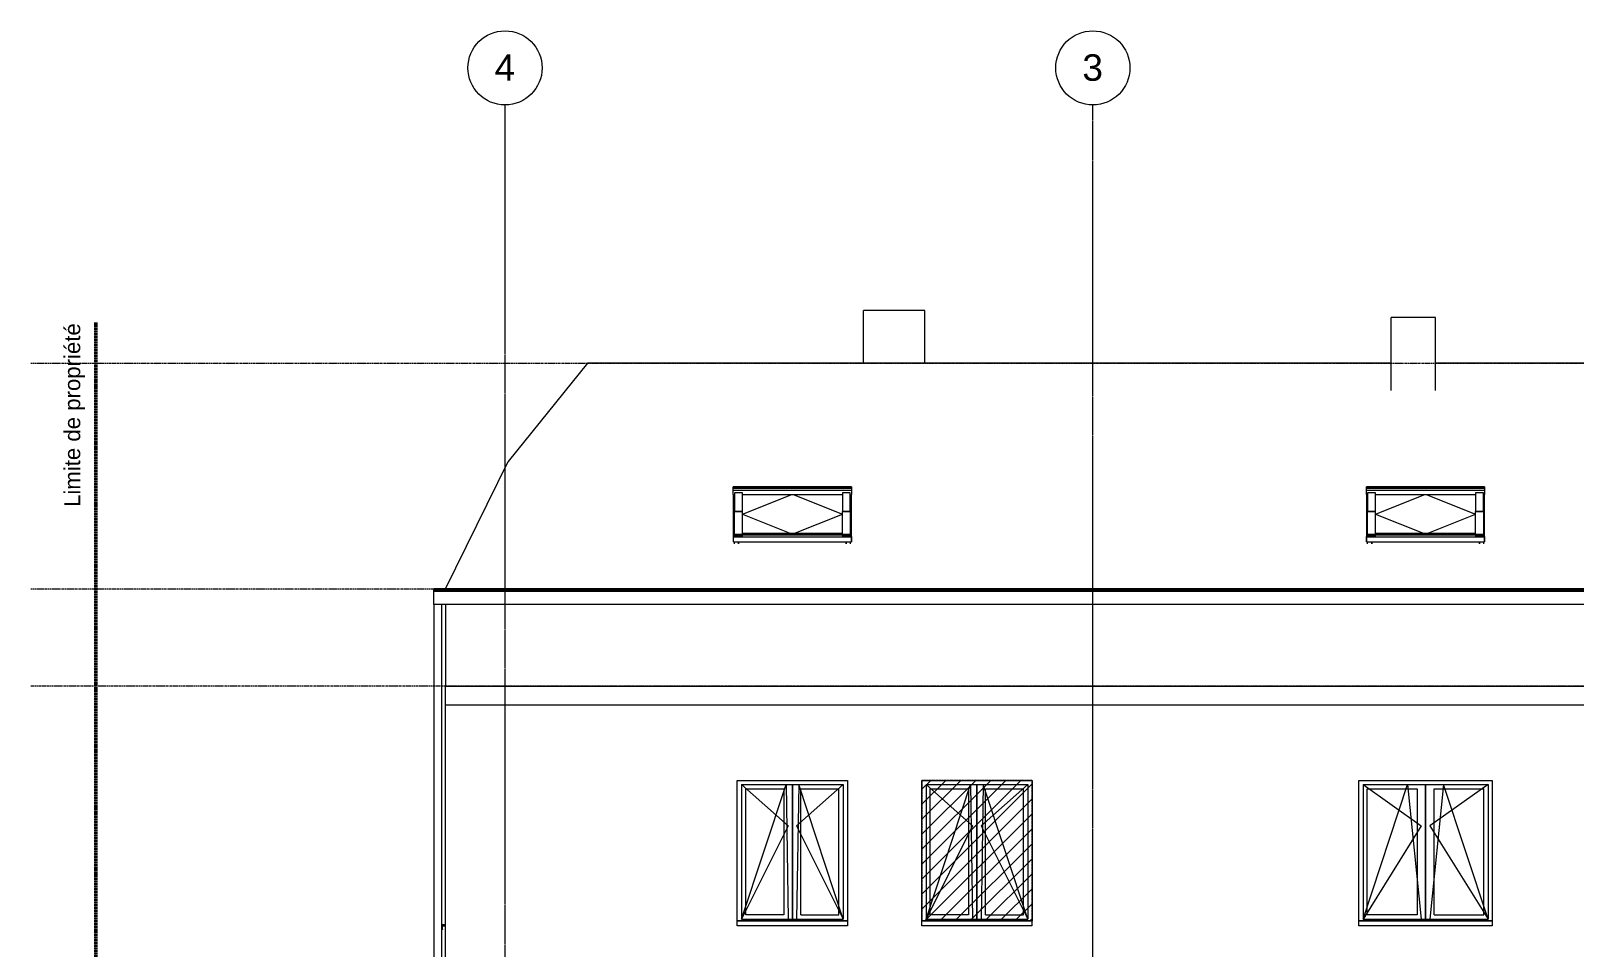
# Model space of a CAD drawing. Header units: millimetres. Extents: x -24735 to 2436, y -4540 to 11969.
# Drawn here: x -24735 to -10164, y 3315 to 11969 of the extents above; entities that cross this region are included whole.
import ezdxf

# ---------------------------------------------------------------- set-up
doc = ezdxf.new("R2010")
doc.units = ezdxf.units.MM
for name, pattern in [('Center', [40, 10, -5, 20, -5]), ('CENTER_LINE', [5.5, 2.5, -1.5, 0, -1.5]), ('Dash 2', [1.2, 0.6, -0.6]), ('Grid Line', [22.225, 12.7, -3.175, 3.175, -3.175])]:
    doc.linetypes.add(name, pattern=pattern)
for name, color, linetype, lineweight in [('A-DETL', 90, 'Continuous', 9), ('A-DETL-GENF', 92, 'Continuous', 9), ('A-FLOR', 192, 'Continuous', 18), ('A-FLOR-LEVL', 51, 'Continuous', 9), ('A-GLAZ', 151, 'Continuous', 18), ('A-ROOF', 132, 'Continuous', 9), ('A-ROOF-OTLN', 132, 'Continuous', 9), ('A-WALL', 113, 'Continuous', 18), ('G-ANNO-TEXT', 231, 'Continuous', 9), ('S-GRID', 1, 'Continuous', 9), ('S-GRID-IDEN', 1, 'Continuous', 9)]:
    doc.layers.add(name, color=color, linetype=linetype, lineweight=lineweight)
doc.styles.add('Arial_1', font='arial.ttf', dxfattribs={"height": 150})
doc.styles.add('Arial_2', font='arial.ttf', dxfattribs={"height": 250})

# ---------------------------------------------------------------- blocks, each defined once
blk = doc.blocks.new('WIN_DOUBLE OPEN__SYM - 112 x 143-685718-Façade Nord')
at = {"layer": 'A-GLAZ', "color": 55}
for p, q in [((-18025, 4850), (-18025, 3580)), ((-18025, 4850), (-17065, 4850)), ((-18025, 3580), (-17605, 4850)), ((-18025, 4850), (-17585, 4460)), ((-17985, 3620), (-17985, 4810)), ((-17985, 4810), (-17625, 4810)), ((-17625, 4810), (-17625, 3620)), ((-17605, 4850), (-17585, 3580)), ((-17545, 4850), (-17545, 3580)), ((-17545, 3580), (-17545, 4850)), ((-17485, 4850), (-17505, 3580)), ((-17065, 4850), (-17505, 4460)), ((-17065, 3580), (-17485, 4850)), ((-17465, 3620), (-17465, 4810)), ((-17465, 4810), (-17105, 4810)), ((-17105, 3620), (-17105, 4810)), ((-17065, 4850), (-17065, 3580)), ((-17585, 4460), (-18025, 3580)), ((-17505, 4460), (-17065, 3580)), ((-18065, 3565), (-17025, 3565)), ((-18065, 3560), (-18065, 3561)), ((-18065, 3515), (-18065, 3560)), ((-17025, 3560), (-18065, 3560)), ((-17025, 3515), (-18065, 3515)), ((-18025, 3580), (-17065, 3580)), ((-17625, 3620), (-17985, 3620)), ((-17465, 3620), (-17105, 3620)), ((-17025, 3561), (-17025, 3560)), ((-17025, 3560), (-17025, 3515))]:
    blk.add_line(p, q, dxfattribs=at)
blk = doc.blocks.new('WIN_DOUBLE OPEN__SYM - 134 x 143-685719-Façade Nord')
at = {"layer": 'A-GLAZ', "color": 55}
for p, q in [((-12157, 4850), (-12157, 3580)), ((-12157, 4850), (-10977, 4850)), ((-12157, 3580), (-11737, 4850)), ((-12157, 4850), (-11607, 4460)), ((-12117, 3620), (-12117, 4810)), ((-12117, 4810), (-11647, 4810)), ((-11737, 4850), (-11607, 3580)), ((-11647, 4810), (-11647, 3620)), ((-11567, 4850), (-11567, 3580)), ((-11567, 3580), (-11567, 4850)), ((-11397, 4850), (-11527, 3580)), ((-10977, 4850), (-11527, 4460)), ((-11487, 3620), (-11487, 4810)), ((-11487, 4810), (-11017, 4810)), ((-10977, 3580), (-11397, 4850)), ((-11017, 3620), (-11017, 4810)), ((-10977, 4850), (-10977, 3580)), ((-11607, 4460), (-12157, 3580)), ((-11527, 4460), (-10977, 3580)), ((-12197, 3565), (-10937, 3565)), ((-12197, 3560), (-12197, 3561)), ((-12197, 3515), (-12197, 3560)), ((-10937, 3560), (-12197, 3560)), ((-10937, 3515), (-12197, 3515)), ((-12157, 3580), (-10977, 3580)), ((-11647, 3620), (-12117, 3620)), ((-11487, 3620), (-11017, 3620)), ((-10937, 3561), (-10937, 3560)), ((-10937, 3560), (-10937, 3515))]:
    blk.add_line(p, q, dxfattribs=at)
blk = doc.blocks.new('WIN_SINGLE OPEN_ - 1060 x 1690-685744-Façade Nord')
at = {"layer": 'A-GLAZ', "color": 55}
for p, q in [((-20820, 3526), (-20851, 3525)), ((-20851, 3525), (-20851, 3480)), ((-20850, 3482), (-20850, 3515)), ((-20850, 3515), (-20820, 3515)), ((-20851, 3480), (-20847, 3484)), ((-20848, 3485), (-20850, 3482)), ((-20847, 3484), (-20848, 3485))]:
    blk.add_line(p, q, dxfattribs=at)
blk = doc.blocks.new('GGL_Ver_2_5 - GGL size 1140 x 1180 _CK02_-621406-Façade Nord')
at = {"layer": 'A-GLAZ', "lineweight": 9}
for p, q in [((-18103, 7658), (-18103, 7663)), ((-16987, 7663), (-18103, 7663)), ((-18103, 7651), (-18103, 7658)), ((-16987, 7658), (-18103, 7658)), ((-18103, 7647), (-18103, 7651)), ((-16987, 7651), (-18103, 7651)), ((-18103, 7628), (-18103, 7647)), ((-16987, 7647), (-18103, 7647)), ((-18103, 7591), (-18103, 7628)), ((-16987, 7628), (-18103, 7628)), ((-18103, 7591), (-18103, 7192)), ((-18017, 7606), (-18092, 7606)), ((-18092, 7606), (-18092, 7429)), ((-18017, 7429), (-18017, 7606)), ((-18017, 7405), (-17551, 7591)), ((-18017, 7591), (-17073, 7591)), ((-17539, 7591), (-17073, 7405)), ((-16998, 7606), (-17073, 7606)), ((-17073, 7606), (-17073, 7429)), ((-16998, 7429), (-16998, 7606)), ((-16987, 7663), (-16987, 7658)), ((-16987, 7658), (-16987, 7651)), ((-16987, 7651), (-16987, 7647)), ((-16987, 7647), (-16987, 7628)), ((-16987, 7628), (-16987, 7591)), ((-16987, 7192), (-16987, 7591)), ((-18092, 7429), (-18017, 7429)), ((-18092, 7214), (-18092, 7429)), ((-18017, 7429), (-18092, 7429)), ((-18017, 7214), (-18017, 7429)), ((-18017, 7404), (-17559, 7222)), ((-17531, 7222), (-17073, 7404)), ((-17073, 7429), (-16998, 7429)), ((-17073, 7214), (-17073, 7429)), ((-16998, 7429), (-17073, 7429)), ((-16998, 7429), (-16998, 7214)), ((-18103, 7192), (-18103, 7145)), ((-18077, 7192), (-18103, 7192)), ((-18103, 7145), (-18102, 7145)), ((-18102, 7188), (-18102, 7192)), ((-18102, 7142), (-18102, 7188)), ((-16987, 7188), (-18102, 7188)), ((-18102, 7142), (-16987, 7142)), ((-18095, 7142), (-18095, 7123)), ((-18092, 7204), (-18092, 7214)), ((-18092, 7214), (-18017, 7214)), ((-18017, 7204), (-18092, 7204)), ((-18092, 7204), (-18092, 7194)), ((-18092, 7194), (-18017, 7194)), ((-18077, 7194), (-18077, 7192)), ((-18076, 7191), (-18076, 7194)), ((-18053, 7123), (-18053, 7142)), ((-18053, 7142), (-18053, 7123)), ((-17073, 7222), (-18017, 7222)), ((-18017, 7222), (-17073, 7222)), ((-18017, 7214), (-18017, 7204)), ((-17073, 7213), (-18017, 7213)), ((-18017, 7210), (-17073, 7210)), ((-18017, 7194), (-18017, 7204)), ((-17073, 7204), (-17073, 7214)), ((-17073, 7214), (-16998, 7214)), ((-16998, 7204), (-17073, 7204)), ((-17073, 7204), (-17073, 7194)), ((-17073, 7194), (-16998, 7194)), ((-17037, 7142), (-17037, 7123)), ((-17037, 7123), (-17037, 7142)), ((-17014, 7194), (-17014, 7191)), ((-17013, 7192), (-17013, 7194)), ((-16987, 7192), (-17013, 7192)), ((-16998, 7214), (-16998, 7204)), ((-16998, 7194), (-16998, 7204)), ((-16995, 7123), (-16995, 7142)), ((-16988, 7145), (-16987, 7145)), ((-16987, 7192), (-16987, 7188)), ((-16987, 7145), (-16987, 7192)), ((-16987, 7188), (-16987, 7142))]:
    blk.add_line(p, q, dxfattribs=at)
blk = doc.blocks.new('Quadrillage - M_Grid Head - Circle_3_5-489728-Façade Nord')
at = {"layer": 'S-GRID-IDEN'}
blk.add_circle((-9691, 11619), 350, dxfattribs=at)

msp = doc.modelspace()

# ---------------------------------------------------------------- hatches: boundary and pattern name
at = {"layer": 'A-DETL-GENF'}
h = msp.add_hatch(dxfattribs=at)
h.set_pattern_fill('FP_3', color=11, style=0, pattern_type=2)
h.set_pattern_definition([(45, (-3805.96, 1200), (-70.7107, 70.7107), [])])
h.paths.add_polyline_path([(-15282, 3565), (-15282, 4890), (-16322, 4890), (-16322, 3565), (-16026, 3565)])

# ---------------------------------------------------------------- linework, layer by layer
at = {"layer": 'A-DETL', "linetype": 'CENTER_LINE', "lineweight": 50}
msp.add_line((-24120, 9213), (-24120, -221), dxfattribs=at)
at = {"layer": 'A-DETL'}
for p, q in [((-20854, 6550), (-20929, 6550)), ((-20929, 6550), (-20929, 0)), ((-20854, 0), (-20854, 6550))]:
    msp.add_line(p, q, dxfattribs=at)
at = {"layer": 'A-DETL', "linetype": 'Dash 2', "lineweight": 18}
for p, q in [((-15282, 4890), (-16322, 4890)), ((-16322, 4890), (-16322, 3565)), ((-15282, 3565), (-15282, 4890)), ((-16322, 3565), (-15282, 3565))]:
    msp.add_line(p, q, dxfattribs=at)
at = {"layer": 'A-FLOR', "lineweight": 9}
for p, q in [((-20820, 5780), (-5649, 5780)), ((-5649, 5600), (-20820, 5600))]:
    msp.add_line(p, q, dxfattribs=at)
at = {"layer": 'A-FLOR-LEVL', "linetype": 'Center'}
for p, q in [((-24735, 8830), (-66, 8830)), ((-24735, 6700), (-66, 6700)), ((-66, 5780), (-24735, 5780))]:
    msp.add_line(p, q, dxfattribs=at)
at = {"layer": 'A-ROOF'}
for p, q in [((-19479, 8830), (-20229, 7900)), ((-19479, 8830), (-20229, 7900)), ((-11892, 8830), (-19479, 8830)), ((-6991, 8830), (-11472, 8830)), ((-20820, 6700), (-20229, 7900)), ((-20229, 7900), (-20229, 7900)), ((-20820, 6550), (-20820, 6247))]:
    msp.add_line(p, q, dxfattribs=at)
at = {"layer": 'A-ROOF-OTLN'}
for p, q in [((-20929, 6550), (-20929, 6700)), ((-5540, 6700), (-20929, 6700)), ((-5540, 6687), (-20929, 6687)), ((-5540, 6675), (-20929, 6675)), ((-5615, 6550), (-20854, 6550))]:
    msp.add_line(p, q, dxfattribs=at)
at = {"layer": 'A-WALL', "lineweight": 9}
for p, q in [((-16293, 9327), (-16873, 9327)), ((-16873, 8830), (-16873, 9327)), ((-16293, 8830), (-16293, 9327)), ((-11472, 9262), (-11892, 9262)), ((-11892, 8572), (-11892, 9262)), ((-11472, 8572), (-11472, 9262)), ((-20820, 6247), (-20820, 5780))]:
    msp.add_line(p, q, dxfattribs=at)
at = {"layer": 'A-WALL', "color": 55}
for p, q in [((-20820, -160), (-20820, 5780)), ((-18065, 4890), (-17025, 4890)), ((-18065, 3561), (-18065, 4890)), ((-17025, 4890), (-17025, 3561)), ((-16322, 4890), (-15282, 4890)), ((-16322, 3561), (-16322, 4890)), ((-15282, 4890), (-15282, 3561)), ((-12197, 4890), (-10937, 4890)), ((-12197, 3561), (-12197, 4890)), ((-10937, 4890), (-10937, 3561))]:
    msp.add_line(p, q, dxfattribs=at)
at = {"layer": 'S-GRID', "linetype": 'Grid Line'}
for p, q in [((-20257, -2345), (-20257, 11269)), ((-14707, -1786), (-14707, 11269))]:
    msp.add_line(p, q, dxfattribs=at)

# ---------------------------------------------------------------- block references
at = {"layer": 'A-GLAZ', "lineweight": 9}
for p in [(0, 0), (5978, 0)]:
    msp.add_blockref('GGL_Ver_2_5 - GGL size 1140 x 1180 _CK02_-621406-Façade Nord', p, dxfattribs=at)
at = {"layer": 'A-GLAZ', "color": 55}
for name, p in [('WIN_DOUBLE OPEN__SYM - 112 x 143-685718-Façade Nord', (0, 0)), ('WIN_DOUBLE OPEN__SYM - 112 x 143-685718-Façade Nord', (1742, 0)), ('WIN_DOUBLE OPEN__SYM - 134 x 143-685719-Façade Nord', (0, 0)), ('WIN_SINGLE OPEN_ - 1060 x 1690-685744-Façade Nord', (0, 0))]:
    msp.add_blockref(name, p, dxfattribs=at)
at = {"layer": 'S-GRID-IDEN'}
for p in [(-10567, 0), (-5017, 0)]:
    msp.add_blockref('Quadrillage - M_Grid Head - Circle_3_5-489728-Façade Nord', p, dxfattribs=at)

# ---------------------------------------------------------------- texts
at = {"layer": 'G-ANNO-TEXT', "color": 7, "insert": (-24419, 7472), "char_height": 150, "width": 2084.39, "attachment_point": 1, "rotation": 90, "style": 'Arial_1'}
msp.add_mtext('Limite de propriété', dxfattribs=at)

# ---------------------------------------------------------------- next in the draw order: texts
at = {"layer": 'S-GRID-IDEN', "char_height": 250, "width": 232.49, "attachment_point": 1, "style": 'Arial_2', "bg_fill": 3, "box_fill_scale": 1.25, "bg_fill_color": 256, "bg_fill_true_color": 13158600, "bg_fill_transparency": 0}
for s, insert in [('4', (-20357, 11747)), ('3', (-14807, 11747))]:
    msp.add_mtext(s, dxfattribs=dict(at, insert=insert))

doc.saveas('drawing.dxf')
